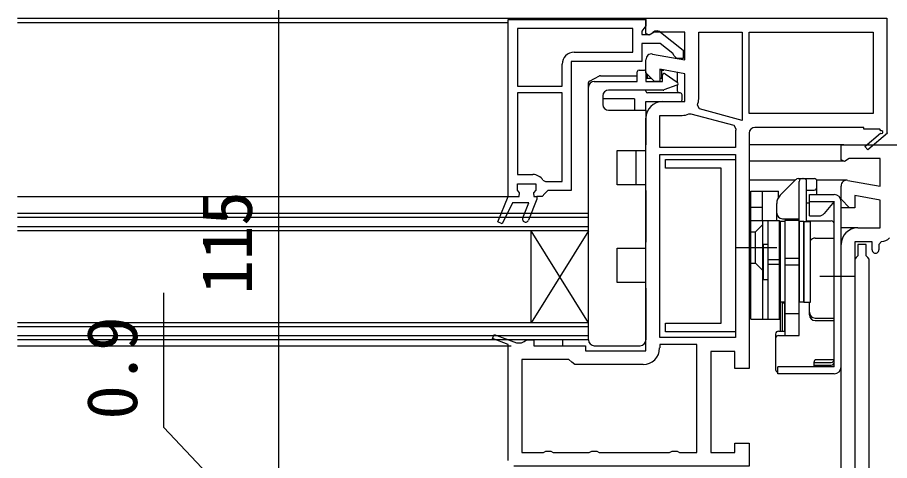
# Model space of a CAD drawing. Units: millimetres, scale not verified. Extents: x -525 to 525, y -785 to 780.
# Drawn here: x 1.5 to 153.5, y -422 to -344.9 of the extents above; entities that cross this region are included whole.
import ezdxf
from ezdxf.enums import TextEntityAlignment as Align

# ---------------------------------------------------------------- set-up
doc = ezdxf.new("R2010")
doc.units = ezdxf.units.MM
doc.header["$LTSCALE"] = 4
for name, color, linetype in [('0-3_YKK_11', 7, 'Continuous'), ('0-5_YKK_12', 2, 'Continuous'), ('0-6_YKK_13', 4, 'Continuous'), ('0-8_YKK_D', 6, 'Continuous')]:
    doc.layers.add(name, color=color, linetype=linetype)
doc.styles.add('ＭＳ ゴシック', font='')
doc.styles.get('ＭＳ ゴシック').set_extended_font_data('MS Gothic')

msp = doc.modelspace()

# ---------------------------------------------------------------- linework, layer by layer
at = {"layer": '0-3_YKK_11'}
msp.add_line((126.597, -365.035), (126.597, -367.535), dxfattribs=at)
for points in [[(146.17, -373.25), (151.797, -374.242), (151.797, -369.435), (146.44, -369.435), (145.572, -369.977), (144.997, -369.657), (144.997, -367.035), (160.638, -367.035), (162.947, -322.982)], [(86.997, -376.035), (86.997, -345.235), (110.997, -345.235), (110.997, -346.335), (110.647, -346.812), (110.297, -347.288), (110.297, -347.835), (111.697, -347.835), (112.097, -347.635)], [(110.997, -345.035), (152.997, -345.035), (152.997, -364.901), (153.074, -365.035), (149.656, -367.939), (149.137, -367.33), (151.857, -365.019)], [(112.17, -351.25), (117.797, -352.242), (117.797, -347.435), (112.44, -347.435), (111.572, -347.977), (110.997, -347.657), (110.997, -345.035)], [(108.697, -346.835), (88.597, -346.835), (88.597, -356.835), (96.397, -356.835), (96.397, -353.035)], [(113.513, -347.447), (117.497, -350.559), (117.497, -352.035), (116.395, -352.035), (115.896, -351.559), (115.704, -351.19), (113.458, -349.435), (110.297, -349.435), (110.297, -352.535), (97.997, -352.535), (97.997, -375.035), (93.897, -375.035), (93.397, -375.535), (92.897, -376.035), (91.997, -376.035), (91.997, -376.535), (90.558, -380.186)], [(98.497, -350.935), (108.697, -350.935), (108.697, -346.835)], [(127.797, -347.435), (127.797, -362.814), (120.312, -360.808), (119.979, -360.136)], [(120.197, -359.035), (120.197, -347.435), (127.797, -347.435)], [(113.897, -359.535), (117.797, -359.535), (117.797, -354.679), (113.397, -353.903), (113.397, -356.035), (112.496, -356.035), (110.997, -354.535), (110.997, -352.235)], [(96.397, -373.435), (96.397, -358.035), (88.597, -358.035), (88.597, -372.235), (91.297, -372.235)], [(86.997, -422.035), (86.997, -401.845), (84.255, -400.809), (84.538, -400.06), (88.436, -401.535), (89.33, -401.535), (89.763, -401.285), (90.197, -401.035), (91.497, -401.035), (91.497, -402.035), (100.497, -402.035), (100.497, -402.935), (110.997, -402.935), (110.997, -362.435)], [(126.597, -367.535), (113.397, -367.535), (113.397, -361.935), (117.297, -361.935)], [(118.488, -361.679), (118.822, -361.652), (126.329, -363.663), (126.686, -364.26)], [(151.923, -364.64), (151.746, -364.335), (148.997, -364.335), (148.997, -364.035), (129.997, -364.035)], [(128.997, -365.035), (128.997, -406.035), (126.497, -406.035), (126.497, -403.035), (122.297, -403.035), (122.297, -420.635), (126.497, -420.635), (126.497, -419.035), (128.997, -419.035), (128.997, -423.035), (87.997, -423.035)], [(93.066, -373.204), (93.487, -373.435), (96.397, -373.435)], [(89.535, -379.783), (90.578, -377.135), (87.743, -377.135), (85.95, -380.823), (85.219, -380.5), (86.997, -376.035), (88.897, -376.035), (88.972, -375.444), (88.597, -374.96), (88.597, -373.835), (91.797, -373.835), (91.797, -374.96), (91.422, -375.444), (91.497, -376.035), (91.997, -376.035), (91.997, -376.535), (90.558, -380.186)], [(147.897, -381.535), (151.797, -381.535), (151.797, -376.679), (147.397, -375.903), (147.397, -378.035), (146.497, -378.035), (144.997, -376.535), (144.997, -374.235)], [(89.535, -379.783), (90.578, -377.135), (87.743, -377.135), (85.95, -380.823), (85.219, -380.5), (86.997, -376.035)], [(138.97, -427.035), (144.997, -427.035), (144.997, -384.435)], [(150.397, -385.334), (150.397, -383.935), (147.397, -383.935), (147.397, -427.035), (150.397, -427.035), (150.397, -425.635)], [(152.045, -383.922), (151.597, -384.419), (151.597, -385.334)], [(119.897, -420.635), (119.897, -401.835), (113.397, -401.835), (113.397, -402.435)], [(110.497, -405.335), (98.591, -405.335), (98.094, -404.885), (97.597, -404.435), (89.397, -404.435), (89.397, -420.635), (93.13, -420.635), (93.563, -420.385), (94.43, -420.385), (94.863, -420.635), (101.13, -420.635), (101.563, -420.385), (102.43, -420.385), (102.863, -420.635), (115.13, -420.635), (115.563, -420.385), (116.43, -420.385), (116.863, -420.635), (119.897, -420.635)]]:
    msp.add_lwpolyline(points, dxfattribs=at)
for points in [[(150.597, -361.635), (128.997, -361.635), (128.997, -347.435), (150.597, -347.435)], [(113.397, -400.635), (113.397, -368.735), (126.597, -368.735), (126.597, -400.635)]]:
    msp.add_lwpolyline(points, close=True, dxfattribs=at)
for centre, radius, start, end in [((112.897, -348.235), 1, 51.91328, 143.13011), ((98.497, -353.035), 2.1, 90.00001, 179.99999), ((111.997, -352.235), 1, 79.99999, 179.99998), ((113.897, -362.435), 2.9, 90.00001, 179.99999), ((117.297, -359.035), 2.9, 337.68615, 359.99999), ((117.297, -359.035), 2.9, 269.99996, 294.25263), ((129.997, -365.035), 3.4, 166.82613, 179.99998), ((129.997, -365.035), 1, 90.00001, 179.99999), ((152.048, -364.857), 0.25, 220.35701, 120), ((91.297, -374.335), 2.1, 32.57896, 89.99999), ((145.997, -374.235), 1, 80.00002, 180), ((90.047, -379.985), 0.55, 158.50165, 338.50167), ((90.047, -379.985), 0.55, 158.50165, 338.50167), ((147.897, -384.435), 2.9, 90.00001, 179.99999), ((151.796, -381.535), 2.4, 275.9378, 313.60284), ((150.997, -385.334), 0.6, 179.99999, 0.00001), ((110.496, -402.435), 2.9, 270.00001, 359.99999)]:
    msp.add_arc(centre, radius, start, end, dxfattribs=at)
at = {"layer": '0-5_YKK_12'}
for p, q in [((1.497, -345.035), (111.497, -345.035)), ((1.497, -345.735), (86.997, -345.735)), ((145.497, -367.035), (128.997, -367.035)), ((145.497, -369.935), (128.997, -369.935)), ((136.997, -373.235), (128.997, -373.235)), ((145.997, -373.235), (140.755, -373.235)), ((1.497, -376.035), (86.997, -376.035)), ((145.035, -376.519), (144.922, -376.519)), ((146.704, -378.035), (144.997, -378.035)), ((100.997, -379.035), (1.497, -379.035)), ((100.997, -379.735), (1.497, -379.735)), ((100.997, -401.035), (100.997, -379.035)), ((100.997, -381.335), (1.497, -381.335)), ((100.997, -382.035), (1.497, -382.035)), ((100.997, -398.035), (90.997, -382.035)), ((147.897, -381.535), (144.997, -381.535)), ((100.997, -398.035), (1.497, -398.035)), ((100.997, -398.735), (1.497, -398.735)), ((100.997, -400.335), (1.497, -400.335)), ((100.997, -401.035), (1.497, -401.035)), ((1.497, -402.035), (87.497, -402.035))]:
    msp.add_line(p, q, dxfattribs=at)
msp.add_lwpolyline([(100.997, -382.035), (90.997, -398.035), (90.997, -382.035)], dxfattribs=at)
at = {"layer": '0-6_YKK_13'}
for p, q in [((109.797, -354.035), (110.697, -354.035)), ((113.797, -354.035), (113.427, -354.035)), ((113.797, -354.035), (114.143, -354.035)), ((113.797, -355.535), (113.797, -354.035)), ((101.162, -355.952), (102.933, -355.066)), ((103.067, -355.035), (109.497, -355.035)), ((109.497, -356.035), (109.497, -354.335)), ((110.997, -354.335), (110.997, -356.035)), ((111.297, -355.535), (110.997, -355.535)), ((111.297, -355.535), (111.297, -354.835)), ((111.997, -355.535), (111.297, -355.535)), ((113.797, -355.535), (113.397, -355.535)), ((113.897, -356.035), (113.897, -354.935)), ((114.369, -354.689), (116.471, -356.161)), ((116.497, -356.181), (116.497, -354.45)), ((100.997, -357.035), (100.997, -356.22)), ((100.997, -401.035), (100.997, -357.035)), ((101.997, -356.035), (109.497, -356.035)), ((110.997, -356.035), (113.897, -356.035)), ((116.402, -356.689), (114.127, -357.516)), ((116.497, -357.735), (116.497, -356.633)), ((103.497, -358.535), (103.497, -360.035)), ((114.025, -357.535), (104.497, -357.535)), ((110.997, -357.735), (110.997, -357.535)), ((116.997, -358.035), (111.297, -358.035)), ((117.297, -359.235), (117.297, -358.335)), ((108.997, -359.035), (103.497, -359.035)), ((108.997, -359.035), (108.997, -361.035)), ((110.997, -361.035), (110.997, -359.535)), ((110.997, -359.535), (116.997, -359.535)), ((104.497, -361.035), (110.997, -361.035)), ((110.997, -361.035), (110.997, -367.035)), ((105.997, -374.035), (105.997, -368.035)), ((109.247, -368.035), (109.247, -374.035)), ((134.382, -375.849), (137.15, -373.081)), ((137.504, -372.935), (140.297, -372.935)), ((137.697, -380.235), (137.697, -373.435)), ((138.997, -380.301), (138.997, -373.435)), ((140.797, -375.735), (140.797, -373.435)), ((110.997, -374.035), (105.997, -374.035)), ((110.997, -375.035), (110.997, -374.035)), ((110.997, -375.035), (110.997, -384.035)), ((129.297, -397.435), (129.297, -375.135)), ((129.297, -375.135), (134.097, -375.135)), ((131.297, -380.235), (131.297, -375.135)), ((134.097, -376.209), (134.097, -375.135)), ((138.997, -374.935), (140.297, -374.935)), ((129.297, -377.935), (131.297, -377.935)), ((133.797, -380.235), (133.797, -377.263)), ((138.997, -377.135), (139.497, -377.135)), ((139.497, -376.935), (143.797, -376.935)), ((143.797, -376.935), (142.058, -379.006)), ((143.797, -405.735), (143.797, -376.935)), ((143.797, -383.313), (143.797, -377.635)), ((144.997, -405.735), (144.997, -376.935)), ((139.497, -379.435), (141.139, -379.435)), ((129.297, -380.235), (134.297, -380.235)), ((130.097, -382.185), (131.297, -380.985)), ((131.297, -380.235), (131.297, -397.435)), ((132.297, -397.435), (132.297, -380.235)), ((134.297, -397.435), (134.297, -380.235)), ((135.197, -380.435), (134.397, -380.435)), ((134.397, -380.435), (134.397, -394.435)), ((134.797, -379.935), (137.697, -379.935)), ((135.197, -380.435), (135.197, -394.435)), ((137.697, -400.255), (137.697, -380.235)), ((138.497, -380.435), (137.697, -380.435)), ((137.697, -380.435), (137.697, -394.435)), ((138.497, -380.435), (138.497, -394.435)), ((138.497, -394.435), (138.497, -380.435)), ((138.497, -380.435), (139.697, -380.435)), ((138.997, -380.301), (143.297, -380.301)), ((139.697, -394.435), (139.697, -380.435)), ((129.297, -382.185), (130.097, -382.185)), ((130.097, -387.685), (130.097, -382.185)), ((131.497, -390.535), (131.497, -384.335)), ((131.497, -384.335), (132.297, -384.335)), ((132.297, -390.535), (132.297, -384.335)), ((134.297, -384.435), (134.397, -384.435)), ((140.497, -383.313), (143.797, -383.313)), ((105.997, -391.035), (105.997, -385.035)), ((126.797, -384.935), (133.797, -384.935)), ((132.297, -387.043), (134.297, -387.043)), ((137.697, -386.865), (135.197, -386.865)), ((129.297, -387.685), (130.097, -387.685)), ((130.097, -387.685), (131.297, -388.885)), ((132.297, -387.826), (134.297, -387.826)), ((137.697, -388.004), (135.197, -388.004)), ((134.297, -390.435), (134.397, -390.435)), ((141.297, -389.935), (147.497, -389.935)), ((110.997, -391.035), (105.997, -391.035)), ((110.997, -392.035), (110.997, -391.035)), ((110.997, -392.035), (110.997, -401.035)), ((131.497, -390.535), (132.297, -390.535)), ((134.397, -394.435), (134.397, -399.502)), ((135.197, -394.435), (134.397, -394.435)), ((135.197, -399.502), (135.197, -394.573)), ((137.697, -400.255), (137.697, -394.435)), ((138.497, -394.435), (137.697, -394.435)), ((138.497, -394.435), (139.697, -394.435)), ((139.497, -396.67), (139.497, -394.435)), ((135.197, -396.435), (137.697, -396.435)), ((129.297, -397.435), (134.297, -397.435)), ((140.497, -397.221), (143.797, -397.221)), ((140.497, -397.67), (143.797, -397.67)), ((143.797, -404.476), (143.797, -397.67)), ((134.097, -399.502), (135.197, -399.502)), ((133.597, -400.002), (133.597, -406.173)), ((134.097, -400.255), (137.697, -400.255)), ((101.997, -402.035), (109.997, -402.035)), ((140.297, -405.735), (140.297, -404.846)), ((140.297, -404.935), (143.297, -404.935)), ((140.397, -405.435), (143.297, -405.435)), ((143.797, -404.476), (140.665, -404.476)), ((143.797, -404.935), (143.797, -404.476)), ((143.797, -405.735), (133.997, -405.735)), ((133.997, -406.935), (133.997, -405.735)), ((143.797, -406.935), (133.997, -406.935))]:
    msp.add_line(p, q, dxfattribs=at)
for points in [[(105.997, -368.035), (110.997, -368.035), (110.997, -367.035)], [(139.497, -379.435), (139.497, -375.735), (143.797, -375.735)], [(137.697, -380.235), (135.197, -380.235), (135.197, -400.255)], [(105.997, -385.035), (110.997, -385.035), (110.997, -384.035)], [(134.797, -399.502), (134.797, -394.573), (135.197, -394.573)], [(140.665, -404.476), (140.627, -404.479), (140.573, -404.491), (140.513, -404.517), (140.452, -404.556), (140.398, -404.606), (140.354, -404.667), (140.322, -404.732), (140.302, -404.801), (140.297, -404.866)]]:
    msp.add_lwpolyline(points, dxfattribs=at)
for points in [[(126.597, -369.635), (126.597, -399.635), (114.397, -399.635), (114.397, -398.135), (124.097, -398.135), (124.097, -371.135), (114.397, -371.135), (114.397, -369.635)], [(147.397, -386.976), (147.397, -423.993), (147.647, -424.289), (147.897, -424.585), (147.897, -426.535), (149.397, -426.535), (149.397, -424.585), (149.647, -424.289), (149.897, -423.993), (149.897, -386.976), (149.647, -386.68), (149.397, -386.385), (149.397, -384.435), (147.897, -384.435), (147.897, -386.385), (147.647, -386.68)], [(91.497, -401.035), (91.497, -402.035), (96.497, -402.035), (96.497, -401.035)]]:
    msp.add_lwpolyline(points, close=True, dxfattribs=at)
for centre, radius, start, end in [((109.797, -354.335), 0.3, 90, 180), ((110.697, -354.335), 0.3, 0, 90), ((103.067, -355.335), 0.3, 90, 116.56505), ((114.197, -354.935), 0.3, 55, 180), ((101.297, -356.22), 0.3, 116.56505, 180), ((101.997, -357.035), 1, 90, 180), ((116.299, -356.407), 0.3, 290, 55), ((104.497, -358.535), 1, 90, 180), ((111.297, -357.735), 0.3, 180, 270), ((114.025, -357.235), 0.3, 270, 290), ((116.797, -357.735), 0.3, 180, 270), ((116.997, -358.335), 0.3, 0, 90), ((104.497, -360.035), 1, 180, 270), ((116.997, -359.235), 0.3, 270, 0), ((137.504, -373.435), 0.5, 90, 135), ((138.197, -373.435), 0.5, 90, 180), ((138.497, -373.435), 0.5, 0, 90), ((140.297, -373.435), 0.5, 0, 90), ((140.297, -374.435), 0.5, 270, 0), ((135.797, -377.263), 2, 135, 180), ((143.797, -376.935), 1.2, 0, 90), ((143.297, -377.635), 0.5, 0, 57.6926), ((134.797, -378.935), 1, 180, 270), ((141.139, -378.235), 1.2, 270, 320), ((143.297, -380.801), 0.5, 0, 90), ((140.497, -384.313), 1, 90, 143.1301), ((134.797, -393.635), 1, 240, 246.42182), ((140.497, -396.221), 1, 180, 270), ((140.497, -396.67), 1, 180, 270), ((134.097, -400.002), 0.5, 90, 180), ((101.997, -401.035), 1, 180, 270), ((109.997, -401.035), 1, 270, 0), ((134.097, -400.755), 0.5, 90, 180), ((140.397, -404.935), 0.5, 258.46304, 270), ((143.297, -404.435), 0.5, 270, 355.24516), ((143.297, -404.935), 0.5, 270, 0), ((134.097, -406.173), 0.5, 180, 258.46304), ((143.797, -405.735), 1.2, 270, 0)]:
    msp.add_arc(centre, radius, start, end, dxfattribs=at)
at = {"layer": '0-8_YKK_D'}
for points in [[(46.997, -322.035), (46.997, -437.035), (46.997, -434.485)], [(46.997, -437.485), (26.997, -416.284), (26.997, -392.852)]]:
    msp.add_lwpolyline(points, dxfattribs=at)

# ---------------------------------------------------------------- texts
at = {"layer": '0-8_YKK_D', "style": 'ＭＳ ゴシック'}
for s, p in [('115', (44.997, -393.103)), ('0.9', (24.997, -414.898))]:
    msp.add_text(s, height=8.798, rotation=90, dxfattribs=at).set_placement(p, align=Align.BOTTOM_LEFT)

doc.saveas('drawing.dxf')
